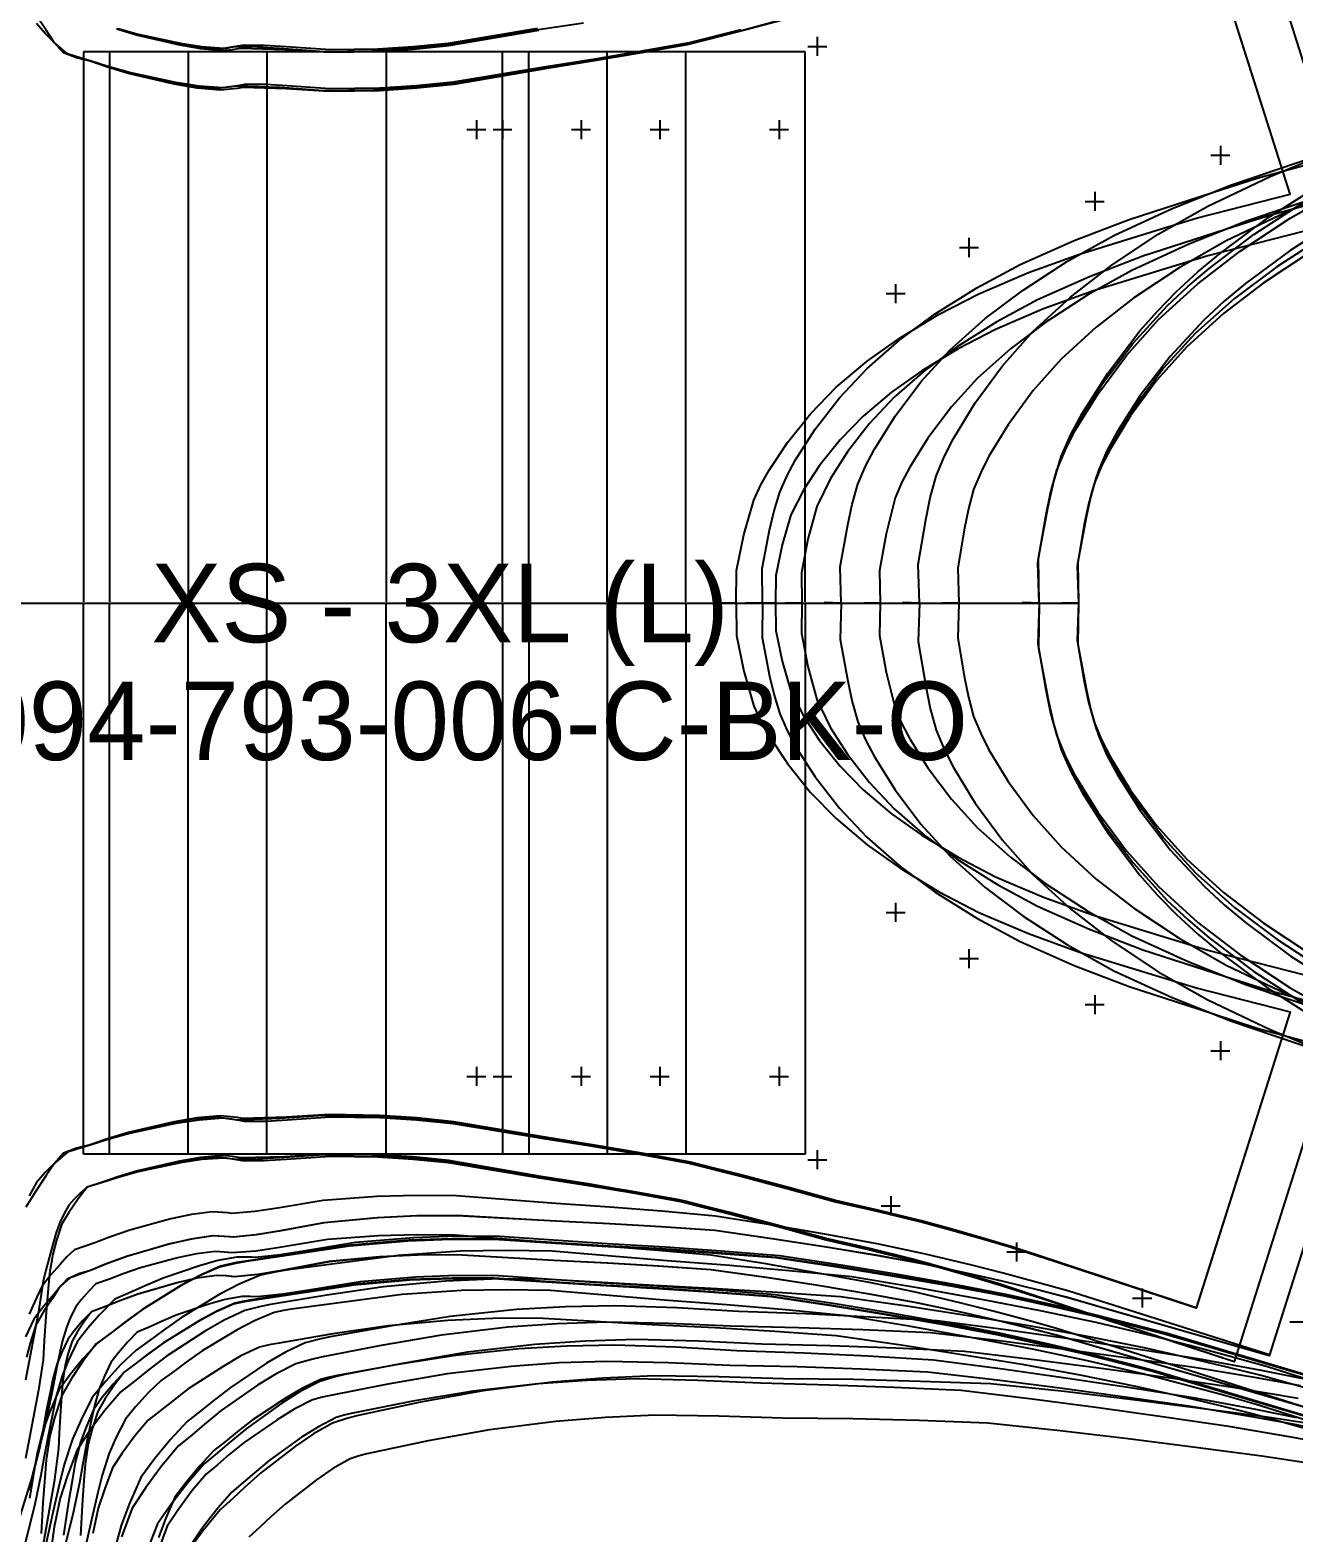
# Model space of a CAD drawing. Header units: inches. Extents: x 0 to 29.5, y 0 to 33.4.
# Drawn here: x 11.32 to 23.38, y 7.83 to 22.17 of the extents above; entities that cross this region are included whole.
import ezdxf
from ezdxf.enums import TextEntityAlignment as Align

# ---------------------------------------------------------------- set-up
doc = ezdxf.new("R2010")
doc.units = ezdxf.units.IN

msp = doc.modelspace()

# ---------------------------------------------------------------- linework, layer by layer
at = {"layer": 'T001L001'}
for points in [[(20.95, 16.704), (20.793, 16.699), (20.95, 16.704), (20.938, 17.089), (21.014, 17.534), (21.06, 17.754), (21.12, 17.971), (21.2, 18.161), (21.293, 18.346), (21.51, 18.699), (21.783, 19.068), (22.089, 19.41), (22.465, 19.752), (22.869, 20.062), (23.345, 20.377), (23.842, 20.658), (24.464, 20.951), (25.102, 21.212), (26.068, 21.548), (26.588, 21.729), (27.952, 22.133), (27.039, 25.018)], [(20.95, 16.704), (20.793, 16.699), (20.95, 16.704), (20.938, 17.089), (21.014, 17.534), (21.06, 17.754), (21.12, 17.971), (21.2, 18.161), (21.293, 18.346), (21.51, 18.699), (21.783, 19.068), (22.089, 19.41), (22.465, 19.752), (22.869, 20.062), (23.345, 20.377), (23.842, 20.658), (24.464, 20.951), (25.102, 21.212), (26.068, 21.548), (26.588, 21.729), (27.952, 22.133), (27.041, 25.01)], [(19.81, 16.704), (19.653, 16.699), (19.81, 16.704), (19.797, 17.071), (19.869, 17.498), (19.912, 17.709), (19.969, 17.916), (20.045, 18.099), (20.134, 18.275), (20.34, 18.614), (20.6, 18.968), (20.892, 19.296), (21.25, 19.624), (21.635, 19.921), (22.088, 20.223), (22.561, 20.493), (23.155, 20.774), (23.762, 21.025), (24.681, 21.348), (25.177, 21.522), (26.452, 21.904), (25.544, 24.774)], [(19.81, 16.704), (19.653, 16.699), (19.81, 16.704), (19.797, 17.071), (19.869, 17.498), (19.912, 17.709), (19.969, 17.916), (20.045, 18.099), (20.134, 18.275), (20.34, 18.614), (20.6, 18.968), (20.892, 19.296), (21.25, 19.624), (21.635, 19.921), (22.088, 20.223), (22.561, 20.493), (23.155, 20.774), (23.762, 21.025), (24.681, 21.348), (25.177, 21.522), (26.452, 21.904), (25.549, 24.759)], [(19.06, 16.704), (18.903, 16.7), (19.06, 16.704), (19.052, 17.051), (19.124, 17.449), (19.167, 17.646), (19.222, 17.839), (19.295, 18.009), (19.38, 18.173), (19.576, 18.488), (19.823, 18.815), (20.098, 19.118), (20.436, 19.419), (20.797, 19.691), (21.222, 19.967), (21.665, 20.213), (22.219, 20.469), (22.786, 20.695), (23.642, 20.985), (24.104, 21.141), (25.25, 21.47), (24.346, 24.328)], [(19.06, 16.704), (18.903, 16.7), (19.06, 16.704), (19.052, 17.051), (19.124, 17.449), (19.167, 17.646), (19.222, 17.839), (19.295, 18.009), (19.38, 18.173), (19.576, 18.488), (19.823, 18.815), (20.098, 19.118), (20.436, 19.419), (20.797, 19.691), (21.222, 19.967), (21.665, 20.213), (22.219, 20.469), (22.786, 20.695), (23.642, 20.985), (24.104, 21.141), (25.25, 21.47), (24.345, 24.328)], [(19.06, 16.704), (18.903, 16.7), (19.06, 16.704), (19.052, 17.051), (19.124, 17.449), (19.167, 17.646), (19.222, 17.839), (19.295, 18.009), (19.38, 18.173), (19.576, 18.488), (19.823, 18.815), (20.098, 19.118), (20.436, 19.419), (20.797, 19.691), (21.222, 19.967), (21.665, 20.213), (22.219, 20.469), (22.786, 20.695), (23.642, 20.985), (24.104, 21.141), (25.25, 21.47), (24.346, 24.326)], [(22.812, 23.947), (23.944, 20.37), (22.562, 20.018), (22.176, 19.9), (21.46, 19.681), (20.993, 19.511), (20.536, 19.316), (20.177, 19.131), (19.831, 18.921), (19.542, 18.716), (19.271, 18.488), (19.052, 18.262), (18.856, 18.016), (18.704, 17.788), (18.58, 17.545), (18.498, 17.259), (18.437, 16.966), (18.435, 16.704), (18.278, 16.704), (18.435, 16.704), (18.437, 16.442), (18.498, 16.149), (18.58, 15.864), (18.704, 15.62), (18.856, 15.392), (19.052, 15.146), (19.271, 14.92), (19.542, 14.692), (19.831, 14.488), (20.177, 14.278), (20.536, 14.092), (20.993, 13.897), (21.46, 13.727), (22.176, 13.508), (22.562, 13.39), (23.944, 13.038), (22.812, 9.461), (20.979, 10.07), (20.571, 10.205), (20.33, 10.277), (20.006, 10.37), (19.732, 10.444), (19.324, 10.547), (18.917, 10.639), (18.451, 10.767), (17.998, 10.887), (17.515, 11.008), (17.051, 11.09), (16.602, 11.165), (16.128, 11.238), (15.266, 11.379), (14.926, 11.413), (14.585, 11.433), (14.128, 11.439), (13.701, 11.408), (13.487, 11.395), (13.273, 11.394), (13.195, 11.407), (13.103, 11.417), (12.907, 11.4), (12.713, 11.367), (12.328, 11.278), (12.147, 11.222), (12.006, 11.174), (11.865, 11.13), (11.803, 11.075), (11.739, 11.011), (11.69, 10.956), (11.643, 10.872), (11.607, 10.798), (11.57, 10.697), (11.547, 10.616), (11.512, 10.49), (11.472, 10.337), (11.445, 10.232), (11.402, 9.942), (11.278, 9.288)], [(22.812, 23.947), (23.944, 20.37), (22.562, 20.018), (22.176, 19.9), (21.46, 19.681), (20.993, 19.511), (20.536, 19.316), (20.177, 19.131), (19.831, 18.921), (19.542, 18.716), (19.271, 18.488), (19.052, 18.262), (18.856, 18.016), (18.704, 17.788), (18.58, 17.545), (18.498, 17.259), (18.437, 16.966), (18.435, 16.704), (18.278, 16.704), (18.435, 16.704), (18.437, 16.442), (18.498, 16.149), (18.58, 15.864), (18.704, 15.62), (18.856, 15.392), (19.052, 15.146), (19.271, 14.92), (19.542, 14.692), (19.831, 14.488), (20.177, 14.278), (20.536, 14.092), (20.993, 13.897), (21.46, 13.727), (22.176, 13.508), (22.562, 13.39), (23.944, 13.038), (22.812, 9.461), (20.979, 10.062), (20.571, 10.195), (20.329, 10.266), (20.006, 10.358), (19.732, 10.43), (19.324, 10.531), (18.917, 10.622), (18.457, 10.749), (18.01, 10.869), (17.533, 10.989), (17.075, 11.071), (16.632, 11.146), (16.164, 11.219), (15.312, 11.361), (14.977, 11.394), (14.64, 11.416), (14.189, 11.422), (13.766, 11.392), (13.555, 11.379), (13.344, 11.379), (13.263, 11.395), (13.167, 11.407), (12.961, 11.393), (12.757, 11.362), (12.352, 11.276), (12.162, 11.221), (12.013, 11.173), (11.865, 11.13), (11.803, 11.075), (11.739, 11.011), (11.69, 10.956), (11.643, 10.872), (11.607, 10.798), (11.57, 10.697), (11.547, 10.616), (11.512, 10.49), (11.472, 10.337), (11.445, 10.232), (11.402, 9.942), (11.278, 9.288)], [(22.812, 23.947), (23.944, 20.37), (22.562, 20.018), (22.176, 19.9), (21.46, 19.681), (20.993, 19.511), (20.536, 19.316), (20.177, 19.131), (19.831, 18.921), (19.542, 18.716), (19.271, 18.488), (19.052, 18.262), (18.856, 18.016), (18.704, 17.788), (18.58, 17.545), (18.498, 17.259), (18.437, 16.966), (18.435, 16.704), (18.278, 16.704), (18.435, 16.704), (18.437, 16.442), (18.498, 16.149), (18.58, 15.864), (18.704, 15.62), (18.856, 15.392), (19.052, 15.146), (19.271, 14.92), (19.542, 14.692), (19.831, 14.488), (20.177, 14.278), (20.536, 14.092), (20.993, 13.897), (21.46, 13.727), (22.176, 13.508), (22.562, 13.39), (23.944, 13.038), (22.812, 9.461), (20.995, 10.062), (20.591, 10.195), (20.351, 10.266), (20.031, 10.357), (19.759, 10.43), (19.354, 10.531), (18.951, 10.622), (18.488, 10.752), (18.037, 10.875), (17.556, 10.998), (17.094, 11.082), (16.647, 11.16), (16.175, 11.235), (15.316, 11.382), (14.978, 11.417), (14.638, 11.439), (14.183, 11.448), (13.756, 11.42), (13.33, 11.408), (13.249, 11.421), (13.153, 11.432), (12.949, 11.413), (12.747, 11.378), (12.346, 11.285), (12.159, 11.227), (12.011, 11.176), (11.865, 11.13), (11.779, 11.018), (11.691, 10.888), (11.625, 10.78), (11.574, 10.623), (11.537, 10.489), (11.506, 10.306), (11.494, 10.162), (11.475, 9.938), (11.456, 9.667), (11.445, 9.482), (11.402, 9.192), (11.278, 8.538)], [(18.31, 16.704), (18.153, 16.702), (18.31, 16.704), (18.307, 17.032), (18.379, 17.401), (18.421, 17.583), (18.475, 17.762), (18.545, 17.92), (18.626, 18.072), (18.813, 18.362), (19.046, 18.662), (19.305, 18.94), (19.622, 19.215), (19.96, 19.463), (20.356, 19.712), (20.77, 19.934), (21.284, 20.163), (21.811, 20.365), (22.604, 20.622), (23.032, 20.76), (24.048, 21.037), (23.145, 23.89)], [(18.31, 16.704), (18.153, 16.702), (18.31, 16.704), (18.307, 17.032), (18.379, 17.401), (18.421, 17.583), (18.475, 17.762), (18.545, 17.92), (18.626, 18.072), (18.813, 18.362), (19.046, 18.662), (19.305, 18.94), (19.622, 19.215), (19.96, 19.463), (20.356, 19.712), (20.77, 19.934), (21.284, 20.163), (21.811, 20.365), (22.604, 20.622), (23.032, 20.76), (24.048, 21.037), (23.145, 23.89)], [(18.31, 16.704), (18.153, 16.702), (18.31, 16.704), (18.307, 17.032), (18.379, 17.401), (18.421, 17.583), (18.475, 17.762), (18.545, 17.92), (18.626, 18.072), (18.813, 18.362), (19.046, 18.662), (19.305, 18.94), (19.622, 19.215), (19.96, 19.463), (20.356, 19.712), (20.77, 19.934), (21.284, 20.163), (21.811, 20.365), (22.604, 20.622), (23.032, 20.76), (24.048, 21.037), (23.149, 23.879)], [(18.06, 16.704), (17.903, 16.705), (18.06, 16.704), (18.062, 17.013), (18.134, 17.354), (18.229, 17.687), (18.296, 17.832), (18.373, 17.971), (18.551, 18.237), (18.77, 18.511), (19.013, 18.763), (19.309, 19.011), (19.624, 19.234), (19.992, 19.458), (20.375, 19.656), (20.85, 19.858), (21.336, 20.035), (22.066, 20.259), (22.461, 20.379), (23.346, 20.605), (22.45, 23.434)], [(18.06, 16.704), (17.903, 16.705), (18.06, 16.704), (18.062, 17.013), (18.134, 17.354), (18.229, 17.687), (18.296, 17.832), (18.373, 17.971), (18.551, 18.237), (18.77, 18.511), (19.013, 18.763), (19.309, 19.011), (19.624, 19.234), (19.992, 19.458), (20.375, 19.656), (20.85, 19.858), (21.336, 20.035), (22.066, 20.259), (22.461, 20.379), (23.346, 20.605), (22.45, 23.433)], [(18.06, 16.704), (17.903, 16.705), (18.06, 16.704), (18.062, 17.013), (18.134, 17.354), (18.229, 17.687), (18.296, 17.832), (18.373, 17.971), (18.551, 18.237), (18.77, 18.511), (19.013, 18.763), (19.309, 19.011), (19.624, 19.234), (19.992, 19.458), (20.375, 19.656), (20.85, 19.858), (21.336, 20.035), (22.066, 20.259), (22.461, 20.379), (23.346, 20.605), (22.451, 23.432)], [(20.95, 16.704), (20.793, 16.702), (20.95, 16.704), (20.944, 17.136), (21.036, 17.625), (21.091, 17.867), (21.162, 18.104), (21.253, 18.312), (21.36, 18.513), (21.605, 18.898), (21.913, 19.301), (22.082, 19.491), (22.259, 19.673), (22.466, 19.864), (22.682, 20.044), (23.134, 20.379), (23.668, 20.719), (24.224, 21.021), (24.922, 21.336), (25.635, 21.613), (26.715, 21.968), (27.298, 22.159), (28.872, 22.599)], [(18.588, 22.294), (18.132, 22.171), (17.636, 22.043), (17.16, 21.956), (16.709, 21.878), (16.236, 21.803), (15.364, 21.654), (15.011, 21.618), (14.657, 21.594), (14.177, 21.585), (13.765, 21.612), (13.352, 21.624), (13.299, 21.615), (13.139, 21.598), (12.916, 21.618), (12.695, 21.656), (12.257, 21.758), (12.042, 21.825), (11.894, 21.876), (11.763, 21.908), (11.641, 21.956), (11.55, 22.055), (11.475, 22.17), (11.375, 22.318)], [(18.549, 22.279), (18.091, 22.158), (17.593, 22.033), (17.115, 21.949), (16.662, 21.873), (16.187, 21.8), (15.311, 21.656), (14.957, 21.622), (14.602, 21.6), (14.121, 21.594), (13.707, 21.624), (13.295, 21.638), (13.247, 21.63), (13.09, 21.613), (12.875, 21.631), (12.662, 21.668), (12.239, 21.765), (12.032, 21.829), (11.889, 21.878), (11.677, 21.944), (11.546, 22.059), (11.466, 22.14), (11.382, 22.234)], [(18.104, 22.176), (17.612, 22.052), (17.14, 21.967), (16.692, 21.892), (16.223, 21.819), (15.358, 21.675), (15.009, 21.64), (14.658, 21.618), (14.182, 21.611), (13.776, 21.64), (13.572, 21.652), (13.369, 21.652), (13.321, 21.643), (13.161, 21.622), (12.936, 21.638), (12.713, 21.672), (12.27, 21.766), (12.053, 21.828), (11.903, 21.876), (11.68, 21.942), (11.546, 22.059), (11.466, 22.14), (11.382, 22.234)], [(12.147, 22.186), (12.328, 22.131), (12.713, 22.041), (12.907, 22.008), (13.103, 21.991), (13.195, 22.001), (13.273, 22.014), (13.487, 22.013), (13.701, 22), (14.128, 21.969), (14.585, 21.975), (14.926, 21.996), (15.266, 22.029), (16.128, 22.17), (16.602, 22.243)], [(20.95, 16.704), (20.793, 16.7), (20.95, 16.704), (20.941, 17.113), (21.025, 17.58), (21.076, 17.811), (21.141, 18.037), (21.226, 18.237), (21.327, 18.43), (21.557, 18.799), (21.848, 19.185), (22.174, 19.542), (22.37, 19.725), (22.574, 19.898), (23.001, 20.221), (23.507, 20.548), (24.033, 20.84), (24.693, 21.144), (25.369, 21.412), (26.392, 21.758), (26.943, 21.944), (28.412, 22.365)], [(12.159, 22.181), (12.346, 22.123), (12.747, 22.03), (12.949, 21.995), (13.153, 21.977), (13.249, 21.987), (13.33, 22), (13.756, 21.988), (14.183, 21.961), (14.638, 21.969), (14.978, 21.991), (15.316, 22.026), (16.175, 22.173)], [(12.162, 22.187), (12.352, 22.132), (12.757, 22.046), (12.961, 22.015), (13.167, 22.001), (13.263, 22.014), (13.344, 22.029), (13.555, 22.029), (13.766, 22.016), (14.189, 21.986), (14.64, 21.993), (14.977, 22.014), (15.312, 22.047), (16.164, 22.189)], [(18.834, 22.108), (18.834, 21.926)], [(18.834, 22.108), (18.834, 21.926)], [(18.834, 22.108), (18.834, 21.926)], [(15.83, 21.964), (11.83, 21.964)], [(11.83, 21.964), (11.83, 16.714)], [(15.83, 21.964), (11.83, 21.964)], [(11.83, 21.964), (11.83, 16.714)], [(15.83, 21.964), (11.83, 21.964)], [(11.83, 21.964), (11.83, 16.714)], [(16.08, 21.964), (12.08, 21.964)], [(12.08, 21.964), (12.08, 16.714)], [(16.08, 21.964), (12.08, 21.964)], [(12.08, 21.964), (12.08, 16.714)], [(16.08, 21.964), (12.08, 21.964)], [(12.08, 21.964), (12.08, 16.714)], [(16.83, 21.964), (12.83, 21.964)], [(12.83, 21.964), (12.83, 16.714)], [(16.83, 21.964), (12.83, 21.964)], [(12.83, 21.964), (12.83, 16.714)], [(16.83, 21.964), (12.83, 21.964)], [(12.83, 21.964), (12.83, 16.714)], [(17.58, 21.964), (13.58, 21.964)], [(13.58, 21.964), (13.58, 16.714)], [(17.58, 21.964), (13.58, 21.964)], [(13.58, 21.964), (13.58, 16.714)], [(18.719, 21.964), (14.72, 21.964)], [(14.72, 21.964), (14.72, 16.714)], [(18.719, 21.964), (14.72, 21.964)], [(14.72, 21.964), (14.72, 16.714)], [(18.719, 21.964), (14.72, 21.964)], [(14.72, 21.964), (14.72, 16.714)], [(18.719, 21.964), (14.72, 21.964)], [(14.72, 21.964), (14.72, 16.714)], [(15.83, 16.714), (15.83, 21.964)], [(15.83, 16.714), (15.83, 21.964)], [(15.83, 16.714), (15.83, 21.964)], [(16.08, 16.714), (16.08, 21.964)], [(16.08, 16.714), (16.08, 21.964)], [(16.08, 16.714), (16.08, 21.964)], [(16.83, 16.714), (16.83, 21.964)], [(16.83, 16.714), (16.83, 21.964)], [(16.83, 16.714), (16.83, 21.964)], [(17.58, 16.714), (17.58, 21.964)], [(17.58, 16.714), (17.58, 21.964)], [(18.719, 16.714), (18.719, 21.964)], [(18.719, 16.714), (18.719, 21.964)], [(18.719, 16.714), (18.719, 21.964)], [(18.719, 16.714), (18.719, 21.964)], [(18.743, 22.017), (18.925, 22.017)], [(18.743, 22.017), (18.925, 22.017)], [(18.743, 22.017), (18.925, 22.017)], [(15.58, 21.313), (15.58, 21.131)], [(15.58, 21.313), (15.58, 21.131)], [(15.58, 21.313), (15.58, 21.131)], [(15.83, 21.313), (15.83, 21.131)], [(15.83, 21.313), (15.83, 21.131)], [(15.83, 21.313), (15.83, 21.131)], [(16.58, 21.313), (16.58, 21.131)], [(16.58, 21.313), (16.58, 21.131)], [(16.58, 21.313), (16.58, 21.131)], [(17.33, 21.313), (17.33, 21.131)], [(17.33, 21.313), (17.33, 21.131)], [(18.469, 21.313), (18.469, 21.131)], [(18.469, 21.313), (18.469, 21.131)], [(18.469, 21.313), (18.469, 21.131)], [(18.469, 21.313), (18.469, 21.131)], [(15.489, 21.222), (15.67, 21.222)], [(15.489, 21.222), (15.67, 21.222)], [(15.489, 21.222), (15.67, 21.222)], [(15.739, 21.222), (15.92, 21.222)], [(15.739, 21.222), (15.92, 21.222)], [(15.739, 21.222), (15.92, 21.222)], [(16.489, 21.222), (16.67, 21.222)], [(16.489, 21.222), (16.67, 21.222)], [(16.489, 21.222), (16.67, 21.222)], [(17.239, 21.222), (17.42, 21.222)], [(17.239, 21.222), (17.42, 21.222)], [(18.379, 21.222), (18.56, 21.222)], [(18.379, 21.222), (18.56, 21.222)], [(18.379, 21.222), (18.56, 21.222)], [(18.379, 21.222), (18.56, 21.222)], [(22.59, 20.977), (22.772, 20.977)], [(22.59, 20.977), (22.772, 20.977)], [(22.681, 21.068), (22.681, 20.886)], [(22.681, 21.068), (22.681, 20.886)], [(24.644, 20.81), (23.139, 20.4), (22.719, 20.265), (21.94, 20.013), (21.433, 19.818), (20.936, 19.597), (20.547, 19.388), (20.172, 19.152), (19.86, 18.923), (19.568, 18.669), (19.333, 18.418), (19.122, 18.146), (18.96, 17.894), (18.829, 17.626), (18.745, 17.312), (18.682, 16.991), (18.685, 16.704), (18.528, 16.704), (18.685, 16.704), (18.682, 16.417), (18.745, 16.097), (18.829, 15.782), (18.96, 15.514), (19.122, 15.262), (19.333, 14.99), (19.568, 14.739), (19.86, 14.485), (20.172, 14.256), (20.547, 14.02), (20.936, 13.811), (21.433, 13.59), (21.94, 13.395), (22.719, 13.143), (23.139, 13.008), (24.644, 12.598)], [(24.644, 20.81), (23.139, 20.4), (22.719, 20.265), (21.94, 20.013), (21.433, 19.818), (20.936, 19.597), (20.547, 19.388), (20.172, 19.152), (19.86, 18.923), (19.568, 18.669), (19.333, 18.418), (19.122, 18.146), (18.96, 17.894), (18.829, 17.626), (18.745, 17.312), (18.682, 16.991), (18.685, 16.704), (18.528, 16.704), (18.685, 16.704), (18.682, 16.417), (18.745, 16.097), (18.829, 15.782), (18.96, 15.514), (19.122, 15.262), (19.333, 14.99), (19.568, 14.739), (19.86, 14.485), (20.172, 14.256), (20.547, 14.02), (20.936, 13.811), (21.433, 13.59), (21.94, 13.395), (22.719, 13.143), (23.139, 13.008), (24.644, 12.598)], [(24.644, 20.81), (23.139, 20.4), (22.719, 20.265), (21.94, 20.013), (21.433, 19.818), (20.936, 19.597), (20.547, 19.388), (20.172, 19.152), (19.86, 18.923), (19.568, 18.669), (19.333, 18.418), (19.122, 18.146), (18.96, 17.894), (18.829, 17.626), (18.745, 17.312), (18.682, 16.991), (18.685, 16.704), (18.528, 16.704), (18.685, 16.704), (18.682, 16.417), (18.745, 16.097), (18.829, 15.782), (18.96, 15.514), (19.122, 15.262), (19.333, 14.99), (19.568, 14.739), (19.86, 14.485), (20.172, 14.256), (20.547, 14.02), (20.936, 13.811), (21.433, 13.59), (21.94, 13.395), (22.719, 13.143), (23.139, 13.008), (24.644, 12.598)], [(23.901, 20.676), (23.312, 20.433), (22.737, 20.16), (22.286, 19.903), (21.855, 19.616), (21.496, 19.338), (21.161, 19.032), (20.893, 18.731), (20.654, 18.406), (20.472, 18.106), (20.393, 17.95), (20.326, 17.788), (20.276, 17.604), (20.237, 17.418), (20.174, 17.04), (20.185, 16.704), (20.028, 16.704), (20.185, 16.704), (20.174, 16.368), (20.237, 15.991), (20.276, 15.804), (20.326, 15.62), (20.393, 15.458), (20.472, 15.302), (20.654, 15.002), (20.893, 14.677), (21.161, 14.376), (21.496, 14.07), (21.855, 13.792), (22.286, 13.505), (22.737, 13.248), (23.312, 12.975), (23.901, 12.732)], [(23.901, 20.676), (23.312, 20.433), (22.737, 20.16), (22.286, 19.903), (21.855, 19.616), (21.496, 19.338), (21.161, 19.032), (20.893, 18.731), (20.654, 18.406), (20.472, 18.106), (20.393, 17.95), (20.326, 17.788), (20.276, 17.604), (20.237, 17.418), (20.174, 17.04), (20.185, 16.704), (20.028, 16.704), (20.185, 16.704), (20.174, 16.368), (20.237, 15.991), (20.276, 15.804), (20.326, 15.62), (20.393, 15.458), (20.472, 15.302), (20.654, 15.002), (20.893, 14.677), (21.161, 14.376), (21.496, 14.07), (21.855, 13.792), (22.286, 13.505), (22.737, 13.248), (23.312, 12.975), (23.901, 12.732)], [(23.762, 20.63), (22.92, 20.344), (22.372, 20.126), (21.836, 19.879), (21.416, 19.646), (21.014, 19.384), (20.678, 19.131), (20.364, 18.851), (20.113, 18.575), (19.888, 18.276), (19.716, 18), (19.641, 17.856), (19.577, 17.707), (19.491, 17.364), (19.428, 17.015), (19.435, 16.704), (19.278, 16.704), (19.435, 16.704), (19.428, 16.393), (19.491, 16.044), (19.577, 15.701), (19.641, 15.552), (19.716, 15.408), (19.888, 15.132), (20.113, 14.833), (20.364, 14.557), (20.678, 14.277), (21.014, 14.024), (21.416, 13.762), (21.836, 13.529), (22.372, 13.282), (22.92, 13.064), (23.762, 12.779)], [(23.762, 20.63), (22.92, 20.344), (22.372, 20.126), (21.836, 19.879), (21.416, 19.646), (21.014, 19.384), (20.678, 19.131), (20.364, 18.851), (20.113, 18.575), (19.888, 18.276), (19.716, 18), (19.641, 17.856), (19.577, 17.707), (19.491, 17.364), (19.428, 17.015), (19.435, 16.704), (19.278, 16.704), (19.435, 16.704), (19.428, 16.393), (19.491, 16.044), (19.577, 15.701), (19.641, 15.552), (19.716, 15.408), (19.888, 15.132), (20.113, 14.833), (20.364, 14.557), (20.678, 14.277), (21.014, 14.024), (21.416, 13.762), (21.836, 13.529), (22.372, 13.282), (22.92, 13.064), (23.762, 12.779)], [(23.762, 20.63), (22.92, 20.344), (22.372, 20.126), (21.836, 19.879), (21.416, 19.646), (21.014, 19.384), (20.678, 19.131), (20.364, 18.851), (20.113, 18.575), (19.888, 18.276), (19.716, 18), (19.641, 17.856), (19.577, 17.707), (19.491, 17.364), (19.428, 17.015), (19.435, 16.704), (19.278, 16.704), (19.435, 16.704), (19.428, 16.393), (19.491, 16.044), (19.577, 15.701), (19.641, 15.552), (19.716, 15.408), (19.888, 15.132), (20.113, 14.833), (20.364, 14.557), (20.678, 14.277), (21.014, 14.024), (21.416, 13.762), (21.836, 13.529), (22.372, 13.282), (22.92, 13.064), (23.762, 12.779)], [(21.39, 20.537), (21.572, 20.537)], [(21.39, 20.537), (21.572, 20.537)], [(21.39, 20.537), (21.572, 20.537)], [(21.481, 20.628), (21.481, 20.446)], [(21.481, 20.628), (21.481, 20.446)], [(21.481, 20.628), (21.481, 20.446)], [(23.86, 20.396), (23.348, 20.07), (22.921, 19.754), (22.718, 19.584), (22.522, 19.404), (22.201, 19.058), (21.915, 18.684), (21.694, 18.338), (21.598, 18.156), (21.516, 17.969), (21.452, 17.755), (21.403, 17.537), (21.319, 17.097), (21.325, 16.704), (21.168, 16.704), (21.325, 16.704), (21.319, 16.311), (21.403, 15.871), (21.452, 15.653), (21.516, 15.44), (21.598, 15.252), (21.694, 15.071), (21.915, 14.724), (22.201, 14.35), (22.522, 14.004), (22.718, 13.825), (22.921, 13.654), (23.348, 13.338), (23.86, 13.012)], [(23.701, 20.226), (23.218, 19.913), (22.815, 19.61), (22.44, 19.275), (22.138, 18.944), (21.869, 18.587), (21.662, 18.257), (21.573, 18.084), (21.496, 17.905), (21.438, 17.702), (21.392, 17.495), (21.317, 17.077), (21.325, 16.704), (21.168, 16.704), (21.325, 16.704), (21.317, 16.331), (21.392, 15.913), (21.438, 15.706), (21.496, 15.503), (21.573, 15.324), (21.662, 15.152), (21.869, 14.821), (22.138, 14.464), (22.44, 14.133), (22.815, 13.798), (23.218, 13.495), (23.701, 13.182)], [(20.19, 20.097), (20.372, 20.097)], [(20.19, 20.097), (20.372, 20.097)], [(20.19, 20.097), (20.372, 20.097)], [(20.281, 20.188), (20.281, 20.006)], [(20.281, 20.188), (20.281, 20.006)], [(20.281, 20.188), (20.281, 20.006)], [(23.542, 20.057), (23.088, 19.756), (22.71, 19.466), (22.357, 19.146), (22.075, 18.83), (21.823, 18.49), (21.631, 18.176), (21.547, 18.012), (21.477, 17.842), (21.423, 17.649), (21.382, 17.453), (21.314, 17.057), (21.325, 16.704), (21.168, 16.704), (21.325, 16.704), (21.314, 16.351), (21.382, 15.955), (21.423, 15.759), (21.477, 15.566), (21.547, 15.397), (21.631, 15.232), (21.823, 14.918), (22.075, 14.578), (22.357, 14.262), (22.71, 13.942), (23.088, 13.652), (23.542, 13.352)], [(23.542, 20.057), (23.088, 19.756), (22.71, 19.466), (22.357, 19.146), (22.075, 18.83), (21.823, 18.49), (21.631, 18.176), (21.547, 18.012), (21.477, 17.842), (21.423, 17.649), (21.382, 17.453), (21.314, 17.057), (21.325, 16.704), (21.168, 16.704), (21.325, 16.704), (21.314, 16.351), (21.382, 15.955), (21.423, 15.759), (21.477, 15.566), (21.547, 15.397), (21.631, 15.232), (21.823, 14.918), (22.075, 14.578), (22.357, 14.262), (22.71, 13.942), (23.088, 13.652), (23.542, 13.352)], [(19.49, 19.657), (19.672, 19.657)], [(19.49, 19.657), (19.672, 19.657)], [(19.49, 19.657), (19.672, 19.657)], [(19.581, 19.748), (19.581, 19.566)], [(19.581, 19.748), (19.581, 19.566)], [(19.581, 19.748), (19.581, 19.566)], [(0, 16.704), (18.435, 16.704)], [(0, 16.704), (18.685, 16.704)], [(0, 16.704), (19.435, 16.704)], [(1, 16.704), (18.435, 16.704)], [(1, 16.704), (18.435, 16.704)], [(1, 16.704), (18.685, 16.704)], [(1, 16.704), (18.685, 16.704)], [(1, 16.704), (19.435, 16.704)], [(1, 16.704), (19.435, 16.704)], [(1, 16.704), (20.185, 16.704)], [(1, 16.704), (20.185, 16.704)], [(1, 16.704), (21.325, 16.704)], [(1, 16.704), (21.325, 16.704)], [(1, 16.704), (21.325, 16.704)], [(1, 16.704), (21.325, 16.704)], [(18.31, 16.704), (18.153, 16.706), (18.31, 16.704), (18.307, 16.376), (18.379, 16.007), (18.421, 15.825), (18.475, 15.646), (18.545, 15.488), (18.626, 15.336), (18.813, 15.046), (19.046, 14.746), (19.305, 14.468), (19.622, 14.194), (19.96, 13.946), (20.356, 13.696), (20.77, 13.474), (21.284, 13.245), (21.811, 13.043), (22.604, 12.787), (23.032, 12.648), (24.048, 12.371), (23.145, 9.518), (21.655, 9.95), (21.213, 10.078), (20.947, 10.145), (20.597, 10.231), (20.298, 10.3), (19.855, 10.393), (19.413, 10.476), (18.898, 10.56), (18.399, 10.637), (17.856, 10.714), (17.34, 10.75), (16.85, 10.779), (16.337, 10.803), (15.392, 10.858), (15.013, 10.855), (14.634, 10.837), (14.124, 10.79), (13.691, 10.71), (13.475, 10.673), (13.258, 10.652), (13.22, 10.656), (13.065, 10.664), (12.856, 10.634), (12.649, 10.586), (12.241, 10.467), (12.042, 10.393), (11.905, 10.338), (11.697, 10.259), (11.619, 10.189), (11.55, 10.108), (11.452, 9.994), (11.356, 9.87), (11.279, 9.701)], [(18.06, 16.704), (17.903, 16.703), (18.06, 16.704), (18.062, 16.395), (18.134, 16.054), (18.229, 15.721), (18.296, 15.576), (18.373, 15.437), (18.551, 15.171), (18.77, 14.897), (19.013, 14.646), (19.309, 14.397), (19.624, 14.174), (19.992, 13.95), (20.375, 13.752), (20.85, 13.55), (21.336, 13.373), (22.066, 13.15), (22.461, 13.029), (23.346, 12.803), (22.45, 9.975), (21.113, 10.418), (20.703, 10.553), (20.456, 10.626), (20.131, 10.719), (19.853, 10.793), (19.441, 10.896), (19.043, 10.986), (18.588, 11.114), (18.132, 11.237), (17.636, 11.365), (17.16, 11.452), (16.709, 11.53), (16.236, 11.605), (15.364, 11.754), (15.011, 11.791), (14.657, 11.814), (14.177, 11.823), (13.765, 11.796), (13.352, 11.784), (13.299, 11.793), (13.139, 11.81), (12.916, 11.79), (12.695, 11.752), (12.257, 11.65), (12.042, 11.583), (11.894, 11.532), (11.763, 11.5), (11.641, 11.452), (11.55, 11.353), (11.475, 11.239), (11.375, 11.09), (11.282, 10.937)], [(18.31, 16.704), (18.153, 16.706), (18.31, 16.704), (18.307, 16.376), (18.379, 16.007), (18.421, 15.825), (18.475, 15.646), (18.545, 15.488), (18.626, 15.336), (18.813, 15.046), (19.046, 14.746), (19.305, 14.468), (19.622, 14.194), (19.96, 13.946), (20.356, 13.696), (20.77, 13.474), (21.284, 13.245), (21.811, 13.043), (22.604, 12.787), (23.032, 12.648), (24.048, 12.371), (23.145, 9.518), (21.656, 9.95), (21.215, 10.077), (20.949, 10.145), (20.599, 10.231), (20.301, 10.299), (19.858, 10.393), (19.416, 10.475), (18.902, 10.56), (18.403, 10.637), (17.86, 10.714), (17.344, 10.749), (16.855, 10.779), (16.342, 10.803), (15.397, 10.857), (15.018, 10.854), (14.639, 10.837), (14.129, 10.79), (13.698, 10.71), (13.481, 10.673), (13.264, 10.652), (13.227, 10.656), (13.071, 10.664), (12.861, 10.634), (12.654, 10.587), (12.244, 10.468), (12.044, 10.394), (11.906, 10.338), (11.786, 10.301), (11.674, 10.25), (11.597, 10.164), (11.534, 10.066), (11.454, 9.944), (11.377, 9.813), (11.323, 9.64), (11.287, 9.506)], [(18.06, 16.704), (17.903, 16.703), (18.06, 16.704), (18.062, 16.395), (18.134, 16.054), (18.229, 15.721), (18.296, 15.576), (18.373, 15.437), (18.551, 15.171), (18.77, 14.897), (19.013, 14.646), (19.309, 14.397), (19.624, 14.174), (19.992, 13.95), (20.375, 13.752), (20.85, 13.55), (21.336, 13.373), (22.066, 13.15), (22.461, 13.029), (23.346, 12.803), (22.451, 9.976), (21.097, 10.426), (20.684, 10.563), (20.435, 10.637), (20.107, 10.731), (19.827, 10.807), (19.411, 10.911), (19.008, 11.003), (18.549, 11.129), (18.091, 11.25), (17.593, 11.375), (17.115, 11.459), (16.662, 11.535), (16.187, 11.608), (15.311, 11.752), (14.957, 11.787), (14.602, 11.808), (14.121, 11.814), (13.707, 11.784), (13.295, 11.77), (13.247, 11.778), (13.09, 11.796), (12.875, 11.777), (12.662, 11.74), (12.239, 11.643), (12.032, 11.579), (11.889, 11.53), (11.677, 11.464), (11.546, 11.349), (11.466, 11.268), (11.382, 11.174), (11.311, 11.045)], [(18.06, 16.704), (17.903, 16.703), (18.06, 16.704), (18.062, 16.395), (18.134, 16.054), (18.229, 15.721), (18.296, 15.576), (18.373, 15.437), (18.551, 15.171), (18.77, 14.897), (19.013, 14.646), (19.309, 14.397), (19.624, 14.174), (19.992, 13.95), (20.375, 13.752), (20.85, 13.55), (21.336, 13.373), (22.066, 13.15), (22.461, 13.029), (23.346, 12.803), (22.45, 9.974), (21.096, 10.419), (20.682, 10.554), (20.433, 10.627), (20.105, 10.719), (19.825, 10.794), (19.409, 10.896), (19.008, 10.986), (18.556, 11.111), (18.104, 11.232), (17.612, 11.356), (17.14, 11.441), (16.692, 11.516), (16.223, 11.59), (15.358, 11.734), (15.009, 11.768), (14.658, 11.79), (14.182, 11.797), (13.776, 11.768), (13.572, 11.756), (13.369, 11.756), (13.321, 11.765), (13.161, 11.786), (12.936, 11.77), (12.713, 11.736), (12.27, 11.642), (12.053, 11.58), (11.903, 11.532), (11.68, 11.466), (11.546, 11.349), (11.466, 11.268), (11.382, 11.174), (11.311, 11.045)], [(18.31, 16.704), (18.153, 16.706), (18.31, 16.704), (18.307, 16.376), (18.379, 16.007), (18.421, 15.825), (18.475, 15.646), (18.545, 15.488), (18.626, 15.336), (18.813, 15.046), (19.046, 14.746), (19.305, 14.468), (19.622, 14.194), (19.96, 13.946), (20.356, 13.696), (20.77, 13.474), (21.284, 13.245), (21.811, 13.043), (22.604, 12.787), (23.032, 12.648), (24.048, 12.371), (23.149, 9.529), (21.666, 9.999), (21.224, 10.139), (20.958, 10.213), (20.608, 10.308), (20.309, 10.385), (19.866, 10.489), (19.422, 10.584), (18.906, 10.679), (18.406, 10.766), (17.863, 10.853), (17.346, 10.899), (16.855, 10.938), (16.34, 10.972), (15.392, 11.045), (15.011, 11.049), (14.631, 11.039), (14.118, 11.001), (13.682, 10.929), (13.465, 10.896), (13.246, 10.879), (13.212, 10.884), (13.062, 10.894), (12.861, 10.869), (12.663, 10.827), (12.272, 10.72), (12.08, 10.653), (11.948, 10.602), (11.745, 10.53), (11.672, 10.465), (11.607, 10.392), (11.52, 10.293), (11.433, 10.182), (11.362, 10.032), (11.314, 9.916)], [(11.83, 11.444), (11.83, 16.694)], [(11.83, 11.444), (11.83, 16.694)], [(11.83, 11.444), (11.83, 16.694)], [(12.08, 11.444), (12.08, 16.694)], [(12.08, 11.444), (12.08, 16.694)], [(12.08, 11.444), (12.08, 16.694)], [(12.83, 11.444), (12.83, 16.694)], [(12.83, 11.444), (12.83, 16.694)], [(12.83, 11.444), (12.83, 16.694)], [(13.58, 11.444), (13.58, 16.694)], [(13.58, 11.444), (13.58, 16.694)], [(14.72, 11.444), (14.72, 16.694)], [(14.72, 11.444), (14.72, 16.694)], [(14.72, 11.444), (14.72, 16.694)], [(14.72, 11.444), (14.72, 16.694)], [(15.83, 16.694), (15.83, 11.444)], [(15.83, 16.694), (15.83, 11.444)], [(15.83, 16.694), (15.83, 11.444)], [(16.08, 16.694), (16.08, 11.444)], [(16.08, 16.694), (16.08, 11.444)], [(16.08, 16.694), (16.08, 11.444)], [(16.83, 16.694), (16.83, 11.444)], [(16.83, 16.694), (16.83, 11.444)], [(16.83, 16.694), (16.83, 11.444)], [(17.58, 16.694), (17.58, 11.444)], [(17.58, 16.694), (17.58, 11.444)], [(18.719, 16.694), (18.719, 11.444)], [(18.719, 16.694), (18.719, 11.444)], [(18.719, 16.694), (18.719, 11.444)], [(18.719, 16.694), (18.719, 11.444)], [(19.06, 16.704), (18.903, 16.708), (19.06, 16.704), (19.052, 16.357), (19.124, 15.959), (19.167, 15.762), (19.222, 15.569), (19.295, 15.399), (19.38, 15.235), (19.576, 14.92), (19.823, 14.593), (20.098, 14.29), (20.436, 13.989), (20.797, 13.717), (21.222, 13.441), (21.665, 13.195), (22.219, 12.939), (22.786, 12.713), (23.642, 12.423)], [(19.06, 16.704), (18.903, 16.708), (19.06, 16.704), (19.052, 16.357), (19.124, 15.959), (19.167, 15.762), (19.222, 15.569), (19.295, 15.399), (19.38, 15.235), (19.576, 14.92), (19.823, 14.593), (20.098, 14.29), (20.436, 13.989), (20.797, 13.717), (21.222, 13.441), (21.665, 13.195), (22.219, 12.939), (22.786, 12.713), (23.642, 12.423)], [(19.06, 16.704), (18.903, 16.708), (19.06, 16.704), (19.052, 16.357), (19.124, 15.959), (19.167, 15.762), (19.222, 15.569), (19.295, 15.399), (19.38, 15.235), (19.576, 14.92), (19.823, 14.593), (20.098, 14.29), (20.436, 13.989), (20.797, 13.717), (21.222, 13.441), (21.665, 13.195), (22.219, 12.939), (22.786, 12.713), (23.642, 12.423)], [(19.81, 16.704), (19.653, 16.709), (19.81, 16.704), (19.797, 16.337), (19.869, 15.91), (19.912, 15.699), (19.969, 15.492), (20.045, 15.309), (20.134, 15.133), (20.34, 14.794), (20.6, 14.44), (20.892, 14.112), (21.25, 13.784), (21.635, 13.487), (22.088, 13.185), (22.561, 12.916), (23.155, 12.634), (23.762, 12.383)], [(19.81, 16.704), (19.653, 16.709), (19.81, 16.704), (19.797, 16.337), (19.869, 15.91), (19.912, 15.699), (19.969, 15.492), (20.045, 15.309), (20.134, 15.133), (20.34, 14.794), (20.6, 14.44), (20.892, 14.112), (21.25, 13.784), (21.635, 13.487), (22.088, 13.185), (22.561, 12.916), (23.155, 12.634), (23.762, 12.383)], [(20.95, 16.704), (20.793, 16.709), (20.95, 16.704), (20.938, 16.319), (21.014, 15.874), (21.06, 15.654), (21.12, 15.437), (21.2, 15.247), (21.293, 15.062), (21.51, 14.709), (21.783, 14.34), (22.089, 13.998), (22.465, 13.656), (22.869, 13.346), (23.345, 13.032), (23.842, 12.75)], [(20.95, 16.704), (20.793, 16.709), (20.95, 16.704), (20.938, 16.319), (21.014, 15.874), (21.06, 15.654), (21.12, 15.437), (21.2, 15.247), (21.293, 15.062), (21.51, 14.709), (21.783, 14.34), (22.089, 13.998), (22.465, 13.656), (22.869, 13.346), (23.345, 13.032), (23.842, 12.75)], [(20.95, 16.704), (20.793, 16.708), (20.95, 16.704), (20.941, 16.295), (21.025, 15.828), (21.076, 15.597), (21.141, 15.371), (21.226, 15.171), (21.327, 14.978), (21.557, 14.609), (21.848, 14.223), (22.174, 13.866), (22.37, 13.683), (22.574, 13.51), (23.001, 13.187), (23.507, 12.86)], [(20.95, 16.704), (20.793, 16.706), (20.95, 16.704), (20.944, 16.272), (21.036, 15.783), (21.091, 15.541), (21.162, 15.304), (21.253, 15.096), (21.36, 14.895), (21.605, 14.51), (21.913, 14.107), (22.082, 13.917), (22.259, 13.735), (22.466, 13.544), (22.682, 13.364), (23.134, 13.029), (23.668, 12.689)], [(19.581, 13.842), (19.581, 13.66)], [(19.581, 13.842), (19.581, 13.66)], [(19.581, 13.842), (19.581, 13.66)], [(19.49, 13.751), (19.672, 13.751)], [(19.49, 13.751), (19.672, 13.751)], [(19.49, 13.751), (19.672, 13.751)], [(20.281, 13.402), (20.281, 13.22)], [(20.281, 13.402), (20.281, 13.22)], [(20.281, 13.402), (20.281, 13.22)], [(20.19, 13.311), (20.372, 13.311)], [(20.19, 13.311), (20.372, 13.311)], [(20.19, 13.311), (20.372, 13.311)], [(21.481, 12.962), (21.481, 12.78)], [(21.481, 12.962), (21.481, 12.78)], [(21.481, 12.962), (21.481, 12.78)], [(21.39, 12.871), (21.572, 12.871)], [(21.39, 12.871), (21.572, 12.871)], [(21.39, 12.871), (21.572, 12.871)], [(22.681, 12.522), (22.681, 12.34)], [(22.681, 12.522), (22.681, 12.34)], [(22.59, 12.431), (22.772, 12.431)], [(22.59, 12.431), (22.772, 12.431)], [(15.58, 12.277), (15.58, 12.095)], [(15.58, 12.277), (15.58, 12.095)], [(15.58, 12.277), (15.58, 12.095)], [(15.83, 12.277), (15.83, 12.095)], [(15.83, 12.277), (15.83, 12.095)], [(15.83, 12.277), (15.83, 12.095)], [(16.58, 12.277), (16.58, 12.095)], [(16.58, 12.277), (16.58, 12.095)], [(16.58, 12.277), (16.58, 12.095)], [(17.33, 12.277), (17.33, 12.095)], [(17.33, 12.277), (17.33, 12.095)], [(18.469, 12.277), (18.469, 12.095)], [(18.469, 12.277), (18.469, 12.095)], [(18.469, 12.277), (18.469, 12.095)], [(18.469, 12.277), (18.469, 12.095)], [(15.489, 12.186), (15.67, 12.186)], [(15.489, 12.186), (15.67, 12.186)], [(15.489, 12.186), (15.67, 12.186)], [(15.739, 12.186), (15.92, 12.186)], [(15.739, 12.186), (15.92, 12.186)], [(15.739, 12.186), (15.92, 12.186)], [(16.489, 12.186), (16.67, 12.186)], [(16.489, 12.186), (16.67, 12.186)], [(16.489, 12.186), (16.67, 12.186)], [(17.239, 12.186), (17.42, 12.186)], [(17.239, 12.186), (17.42, 12.186)], [(18.379, 12.186), (18.56, 12.186)], [(18.379, 12.186), (18.56, 12.186)], [(18.379, 12.186), (18.56, 12.186)], [(18.379, 12.186), (18.56, 12.186)], [(18.834, 11.482), (18.834, 11.3)], [(18.834, 11.482), (18.834, 11.3)], [(18.834, 11.482), (18.834, 11.3)], [(15.83, 11.444), (11.83, 11.444)], [(15.83, 11.444), (11.83, 11.444)], [(15.83, 11.444), (11.83, 11.444)], [(16.08, 11.444), (12.08, 11.444)], [(16.08, 11.444), (12.08, 11.444)], [(16.08, 11.444), (12.08, 11.444)], [(16.83, 11.444), (12.83, 11.444)], [(16.83, 11.444), (12.83, 11.444)], [(16.83, 11.444), (12.83, 11.444)], [(17.58, 11.444), (13.58, 11.444)], [(17.58, 11.444), (13.58, 11.444)], [(18.719, 11.444), (14.72, 11.444)], [(18.719, 11.444), (14.72, 11.444)], [(18.719, 11.444), (14.72, 11.444)], [(18.719, 11.444), (14.72, 11.444)], [(18.743, 11.391), (18.925, 11.391)], [(18.743, 11.391), (18.925, 11.391)], [(18.743, 11.391), (18.925, 11.391)], [(19.443, 10.951), (19.625, 10.951)], [(19.443, 10.951), (19.625, 10.951)], [(19.443, 10.951), (19.625, 10.951)], [(19.534, 11.042), (19.534, 10.86)], [(19.534, 11.042), (19.534, 10.86)], [(19.534, 11.042), (19.534, 10.86)], [(24.346, 9.082), (22.643, 9.592), (22.153, 9.738), (21.859, 9.816), (21.471, 9.914), (21.14, 9.993), (20.649, 10.101), (20.16, 10.197), (19.602, 10.295), (19.061, 10.385), (18.474, 10.474), (17.915, 10.519), (17.384, 10.556), (16.827, 10.589), (15.802, 10.659), (15.391, 10.66), (14.981, 10.646), (14.428, 10.6), (13.951, 10.521), (13.712, 10.483), (13.472, 10.459), (13.436, 10.461), (13.294, 10.462), (13.114, 10.428), (12.938, 10.379), (12.59, 10.26), (12.419, 10.188), (12.305, 10.136), (12.129, 10.06), (11.979, 9.908), (11.872, 9.784), (11.769, 9.652), (11.685, 9.47), (11.627, 9.327), (11.57, 9.133), (11.54, 8.99), (11.499, 8.787), (11.453, 8.542), (11.424, 8.38), (11.363, 8.089), (11.195, 7.419)], [(23.512, 9.021), (21.552, 9.642), (21.117, 9.779), (20.858, 9.852), (20.513, 9.946), (20.22, 10.02), (19.784, 10.123), (19.349, 10.216), (18.84, 10.309), (18.344, 10.396), (17.817, 10.481), (17.314, 10.525), (16.827, 10.564), (16.314, 10.598), (15.379, 10.67), (15.013, 10.674), (14.646, 10.664), (14.158, 10.628), (13.703, 10.553), (13.476, 10.519), (13.248, 10.501), (13.175, 10.51), (13.089, 10.516), (12.908, 10.493), (12.728, 10.456), (12.374, 10.359), (12.209, 10.301), (12.079, 10.251), (11.95, 10.205), (11.881, 10.135), (11.809, 10.053), (11.754, 9.984), (11.705, 9.88), (11.668, 9.79), (11.631, 9.666), (11.609, 9.568), (11.577, 9.415), (11.541, 9.229), (11.517, 9.102), (11.46, 8.835), (11.306, 8.234)], [(24.346, 9.08), (22.63, 9.587), (22.138, 9.732), (21.842, 9.809), (21.452, 9.907), (21.119, 9.985), (20.626, 10.091), (20.134, 10.186), (19.575, 10.282), (19.032, 10.371), (18.442, 10.459), (17.881, 10.502), (17.348, 10.539), (16.789, 10.57), (15.76, 10.637), (15.348, 10.637), (14.936, 10.622), (14.382, 10.575), (13.381, 10.424), (13.292, 10.409), (13.14, 10.375), (12.946, 10.29), (12.76, 10.189), (12.398, 9.964), (12.226, 9.839), (12.109, 9.749), (11.967, 9.644), (11.829, 9.495), (11.708, 9.344), (11.597, 9.19), (11.507, 8.977), (11.444, 8.807), (11.386, 8.578), (11.357, 8.407), (11.315, 8.161)], [(24.345, 9.08), (22.627, 9.586), (22.134, 9.73), (21.838, 9.807), (21.447, 9.905), (21.114, 9.982), (20.62, 10.088), (20.128, 10.182), (19.568, 10.278), (19.024, 10.367), (18.434, 10.454), (17.872, 10.497), (17.339, 10.533), (16.78, 10.564), (15.75, 10.631), (15.337, 10.63), (14.925, 10.615), (14.37, 10.567), (13.369, 10.415), (13.281, 10.401), (13.13, 10.367), (12.938, 10.283), (12.753, 10.183), (12.395, 9.961), (12.224, 9.837), (12.108, 9.748), (11.953, 9.634), (11.821, 9.461), (11.718, 9.304), (11.623, 9.142), (11.555, 8.926), (11.51, 8.755), (11.474, 8.528), (11.461, 8.359), (11.444, 8.117), (11.427, 7.825)], [(23.512, 9.021), (21.55, 9.59), (21.114, 9.716), (20.856, 9.782), (20.511, 9.866), (20.218, 9.933), (19.782, 10.025), (19.348, 10.106), (18.839, 10.19), (18.344, 10.266), (17.817, 10.341), (17.316, 10.375), (16.83, 10.405), (16.318, 10.429), (15.386, 10.482), (15.021, 10.479), (14.656, 10.463), (14.171, 10.418), (13.719, 10.334), (13.494, 10.296), (13.267, 10.274), (13.19, 10.282), (13.1, 10.287), (12.909, 10.259), (12.721, 10.216), (12.35, 10.108), (12.178, 10.044), (12.042, 9.989), (11.907, 9.938), (11.826, 9.855), (11.743, 9.757), (11.68, 9.675), (11.623, 9.553), (11.58, 9.446), (11.539, 9.3), (11.515, 9.184), (11.479, 9.004), (11.439, 8.785), (11.412, 8.635), (11.35, 8.401), (11.188, 7.875)], [(23.512, 9.021), (21.552, 9.59), (21.116, 9.715), (20.858, 9.781), (20.513, 9.866), (20.22, 9.933), (19.785, 10.025), (19.351, 10.106), (18.843, 10.189), (18.348, 10.266), (17.821, 10.34), (17.32, 10.375), (16.835, 10.404), (16.323, 10.429), (15.391, 10.482), (15.026, 10.479), (14.662, 10.463), (14.176, 10.417), (13.726, 10.334), (13.5, 10.296), (13.273, 10.274), (13.196, 10.282), (13.105, 10.287), (12.914, 10.26), (12.725, 10.216), (12.353, 10.108), (12.179, 10.044), (12.043, 9.989), (11.907, 9.938), (11.84, 9.849), (11.772, 9.746), (11.722, 9.66), (11.683, 9.536), (11.655, 9.429), (11.633, 9.285), (11.624, 9.171), (11.611, 8.995), (11.599, 8.781), (11.592, 8.635), (11.55, 8.316), (11.425, 7.594)], [(23.661, 9.247), (23.129, 9.414), (22.81, 9.504), (22.388, 9.619), (22.029, 9.71), (21.496, 9.836), (20.963, 9.949), (20.368, 10.063), (19.79, 10.168), (19.164, 10.274), (18.566, 10.331), (17.998, 10.38), (17.402, 10.425), (16.305, 10.517), (15.866, 10.525), (15.427, 10.517), (14.835, 10.478), (13.764, 10.336), (13.673, 10.322), (13.52, 10.29), (13.323, 10.207), (13.133, 10.107), (12.766, 9.885), (12.59, 9.762), (12.471, 9.672), (12.334, 9.574), (12.184, 9.432), (12.044, 9.278), (11.915, 9.122), (11.804, 8.902), (11.725, 8.724), (11.647, 8.483), (11.603, 8.301), (11.541, 8.038), (11.471, 7.72)], [(20.643, 10.511), (20.825, 10.511)], [(20.643, 10.511), (20.825, 10.511)], [(20.643, 10.511), (20.825, 10.511)], [(20.734, 10.602), (20.734, 10.42)], [(20.734, 10.602), (20.734, 10.42)], [(20.734, 10.602), (20.734, 10.42)], [(23.609, 9.18), (23.069, 9.332), (22.745, 9.412), (22.317, 9.514), (21.952, 9.595), (21.411, 9.704), (20.873, 9.801), (20.273, 9.9), (19.688, 9.992), (19.055, 10.082), (18.452, 10.125), (17.879, 10.16), (17.277, 10.189), (16.171, 10.255), (15.729, 10.252), (15.287, 10.232), (14.693, 10.178), (14.154, 10.099), (13.616, 10.008), (13.523, 9.99), (13.37, 9.953), (13.174, 9.861), (12.986, 9.753), (12.622, 9.515), (12.449, 9.383), (12.332, 9.288), (12.187, 9.176), (12.031, 8.993), (11.893, 8.806), (11.771, 8.621), (11.675, 8.367), (11.609, 8.162), (11.551, 7.886), (11.524, 7.679)], [(24.712, 8.581), (22.536, 9.233), (22.052, 9.377), (21.765, 9.453), (21.382, 9.55), (21.057, 9.628), (20.573, 9.734), (20.091, 9.828), (19.539, 9.925), (19.003, 10.014), (18.431, 10.101), (17.887, 10.145), (17.36, 10.182), (16.803, 10.214), (15.792, 10.284), (15.395, 10.285), (14.999, 10.271), (14.471, 10.227), (13.98, 10.146), (13.734, 10.107), (13.488, 10.082), (13.422, 10.086), (13.345, 10.087), (13.184, 10.056), (13.026, 10.012), (12.715, 9.906), (12.57, 9.845), (12.457, 9.793), (12.344, 9.745), (12.255, 9.654), (12.162, 9.546), (12.092, 9.456), (12.029, 9.32), (11.981, 9.203), (11.935, 9.042), (11.908, 8.914), (11.867, 8.715), (11.822, 8.474), (11.792, 8.308), (11.728, 8.005), (11.557, 7.322)], [(24.712, 8.581), (22.524, 9.227), (22.037, 9.371), (21.749, 9.446), (21.364, 9.542), (21.037, 9.619), (20.551, 9.724), (20.067, 9.817), (19.513, 9.912), (18.974, 10), (18.4, 10.086), (17.854, 10.128), (17.325, 10.164), (16.766, 10.195), (15.751, 10.262), (15.353, 10.262), (14.955, 10.247), (14.426, 10.202), (13.439, 10.054), (13.363, 10.041), (13.274, 10.021), (13.098, 9.943), (12.929, 9.851), (12.6, 9.647), (12.451, 9.539), (12.335, 9.449), (12.218, 9.364), (12.114, 9.25), (12.007, 9.117), (11.926, 9.005), (11.856, 8.839), (11.803, 8.695), (11.753, 8.5), (11.726, 8.344), (11.686, 8.102), (11.641, 7.809)], [(24.712, 8.581), (22.521, 9.226), (22.034, 9.369), (21.745, 9.444), (21.359, 9.54), (21.032, 9.616), (20.546, 9.721), (20.061, 9.813), (19.506, 9.908), (18.966, 9.996), (18.392, 10.081), (17.845, 10.123), (17.316, 10.159), (16.757, 10.189), (15.741, 10.255), (15.343, 10.255), (14.945, 10.24), (14.414, 10.195), (13.427, 10.045), (13.352, 10.032), (13.264, 10.013), (13.09, 9.936), (12.922, 9.845), (12.596, 9.644), (12.448, 9.537), (12.333, 9.448), (12.218, 9.364), (12.128, 9.244), (12.036, 9.105), (11.968, 8.989), (11.915, 8.822), (11.877, 8.679), (11.847, 8.484), (11.835, 8.331), (11.818, 8.093), (11.802, 7.805)], [(23.547, 8.889), (23.022, 9.055), (22.71, 9.143), (22.293, 9.256), (21.94, 9.346), (21.413, 9.47), (20.889, 9.582), (20.299, 9.694), (19.725, 9.799), (19.115, 9.902), (18.532, 9.958), (17.968, 10.007), (17.372, 10.051), (16.289, 10.142), (15.864, 10.15), (15.439, 10.142), (14.873, 10.104), (13.817, 9.965), (13.739, 9.953), (13.649, 9.934), (13.47, 9.858), (13.298, 9.768), (12.963, 9.566), (12.81, 9.458), (12.692, 9.369), (12.573, 9.285), (12.452, 9.169), (12.327, 9.032), (12.231, 8.916), (12.143, 8.742), (12.076, 8.59), (12.008, 8.381), (11.968, 8.214), (11.907, 7.955), (11.838, 7.641)], [(21.843, 10.071), (22.025, 10.071)], [(21.843, 10.071), (22.025, 10.071)], [(21.934, 10.162), (21.934, 9.98)], [(21.934, 10.162), (21.934, 9.98)], [(23.486, 9.296), (23.09, 9.376), (22.503, 9.484), (21.92, 9.578), (21.28, 9.675), (20.655, 9.765), (19.979, 9.852), (19.336, 9.889), (18.724, 9.919), (18.083, 9.942), (17.493, 9.976), (16.902, 9.997), (16.432, 9.988), (15.962, 9.961), (15.33, 9.895), (14.757, 9.803), (14.185, 9.699), (14.096, 9.682), (13.946, 9.643), (13.758, 9.553), (13.578, 9.448), (13.23, 9.215), (13.064, 9.087), (12.952, 8.994), (12.821, 8.892), (12.661, 8.722), (12.511, 8.539), (12.377, 8.358), (12.267, 8.104), (12.189, 7.899), (12.115, 7.621)], [(23.508, 8.819), (22.973, 8.969), (22.656, 9.048), (22.233, 9.148), (21.874, 9.228), (21.341, 9.336), (20.809, 9.432), (20.213, 9.53), (19.633, 9.621), (19.015, 9.709), (18.427, 9.75), (17.858, 9.786), (17.257, 9.815), (16.165, 9.879), (15.737, 9.876), (15.309, 9.858), (14.74, 9.805), (14.209, 9.728), (13.68, 9.638), (13.602, 9.624), (13.512, 9.601), (13.334, 9.518), (13.163, 9.419), (12.831, 9.203), (12.681, 9.088), (12.564, 8.994), (12.447, 8.904), (12.325, 8.76), (12.201, 8.591), (12.107, 8.45), (12.03, 8.243), (11.972, 8.065), (11.921, 7.823)], [(23.445, 9.234), (23.045, 9.307), (22.454, 9.405), (21.867, 9.489), (21.223, 9.578), (20.595, 9.66), (19.915, 9.738), (19.269, 9.767), (18.654, 9.788), (18.009, 9.803), (17.416, 9.828), (16.824, 9.841), (16.351, 9.825), (15.879, 9.792), (15.246, 9.717), (14.671, 9.618), (14.098, 9.505), (14.007, 9.485), (13.858, 9.443), (13.671, 9.348), (13.491, 9.238), (13.146, 8.997), (12.981, 8.864), (12.87, 8.768), (12.737, 8.659), (12.574, 8.466), (12.425, 8.264), (12.295, 8.066), (12.193, 7.793)], [(23.343, 9.844), (23.525, 9.844)], [(23.343, 9.844), (23.525, 9.844)], [(23.423, 9.113), (22.82, 9.215), (22.222, 9.302), (21.568, 9.395), (20.929, 9.479), (20.239, 9.561), (19.583, 9.592), (18.958, 9.615), (18.303, 9.632), (17.701, 9.659), (17.098, 9.674), (16.618, 9.66), (16.139, 9.627), (15.496, 9.553), (14.909, 9.454), (14.326, 9.34), (14.233, 9.318), (14.085, 9.275), (13.9, 9.179), (13.723, 9.067), (13.382, 8.823), (13.22, 8.69), (13.111, 8.594), (12.984, 8.487), (12.822, 8.305), (12.671, 8.108), (12.537, 7.915), (12.431, 7.648)], [(23.409, 8.929), (23.02, 9.008), (22.44, 9.114), (21.863, 9.207), (21.225, 9.304), (20.604, 9.393), (19.944, 9.478), (19.316, 9.515), (18.708, 9.544), (18.067, 9.568), (17.484, 9.601), (16.901, 9.621), (16.444, 9.613), (15.988, 9.587), (15.381, 9.523), (14.816, 9.433), (14.253, 9.33), (14.178, 9.316), (14.092, 9.294), (13.921, 9.212), (13.758, 9.116), (13.441, 8.905), (13.298, 8.794), (13.187, 8.702), (13.075, 8.615), (12.943, 8.474), (12.807, 8.308), (12.704, 8.169), (12.614, 7.963), (12.546, 7.784)], [(23.838, 8.773), (23.374, 8.866), (22.981, 8.938), (22.397, 9.035), (21.815, 9.118), (21.173, 9.207), (20.549, 9.288), (19.885, 9.364), (19.254, 9.392), (18.643, 9.413), (17.999, 9.428), (17.413, 9.453), (16.827, 9.466), (16.369, 9.451), (15.911, 9.418), (15.303, 9.346), (14.736, 9.248), (14.172, 9.137), (14.097, 9.121), (14.011, 9.096), (13.841, 9.01), (13.678, 8.91), (13.364, 8.691), (13.222, 8.576), (13.112, 8.481), (13.001, 8.391), (12.868, 8.233), (12.733, 8.049), (12.631, 7.895), (12.548, 7.67)], [(23.748, 8.84), (23.128, 8.934), (22.515, 9.014), (21.846, 9.1), (21.193, 9.178), (20.488, 9.252), (19.818, 9.275), (19.179, 9.292), (18.51, 9.3), (17.895, 9.32), (17.28, 9.328), (16.79, 9.307), (16.302, 9.268), (15.646, 9.184), (15.047, 9.077), (14.451, 8.951), (14.355, 8.925), (14.208, 8.877), (14.027, 8.774), (13.854, 8.656), (13.521, 8.4), (13.364, 8.261), (13.259, 8.161), (13.136, 8.05), (12.973, 7.853), (12.821, 7.641)], [(23.758, 8.669), (23.357, 8.744), (22.762, 8.845), (22.169, 8.931), (21.517, 9.023), (20.883, 9.107), (20.208, 9.187), (19.567, 9.217), (18.946, 9.24), (18.292, 9.257), (17.696, 9.284), (17.101, 9.299), (16.635, 9.285), (16.17, 9.253), (15.551, 9.182), (14.975, 9.085), (14.402, 8.972), (14.328, 8.955), (14.242, 8.93), (14.074, 8.843), (13.913, 8.742), (13.603, 8.52), (13.463, 8.404), (13.355, 8.309), (13.246, 8.218), (13.112, 8.066), (12.974, 7.887), (12.87, 7.737)], [(23.688, 8.469), (23.076, 8.563), (22.467, 8.642), (21.8, 8.728), (21.151, 8.805), (20.461, 8.878), (19.806, 8.901), (19.172, 8.917), (18.504, 8.925), (17.895, 8.945), (17.287, 8.953), (16.812, 8.932), (16.337, 8.894), (15.706, 8.813), (15.119, 8.709), (14.535, 8.585), (14.462, 8.565), (14.377, 8.537), (14.212, 8.444), (14.055, 8.337), (13.754, 8.105), (13.618, 7.984), (13.513, 7.885), (13.408, 7.79)]]:
    msp.add_lwpolyline(points, dxfattribs=at)

# ---------------------------------------------------------------- texts
at = {"layer": 'ABC'}
for s, p in [('XS - 3XL (L)', (15.234, 16.704)), ('1094-793-006-C-BK-O', (15.234, 15.58))]:
    msp.add_text(s, height=0.74921, dxfattribs=at).set_placement(p, align=Align.MIDDLE_CENTER)

doc.saveas('drawing.dxf')
